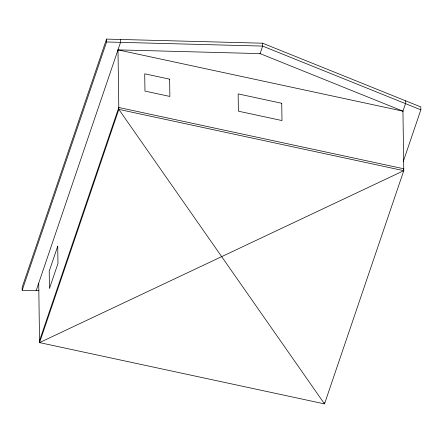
<?xml version="1.0" encoding="UTF-8"?>
<svg xmlns="http://www.w3.org/2000/svg" width="443" height="443" viewBox="0 0 443 443"><rect width="100%" height="100%" fill="white"/><g stroke="black" fill="none" stroke-linecap="round" stroke-linejoin="round"><path stroke-width="0.66" d="M403.263 161.568L420.85 109.82L420.811 106.935L262.61 43.204L106.53 39.1L22.15 287.374L22.189 290.254L38.929 290.691M22.189 290.254L106.575 41.98L106.53 39.1M36.165 290.619L120.551 42.345L120.513 39.466M39.527 340.711L118.796 107.483L403.756 168.772L403.307 170.084M259.98 53.946L262.655 46.089L262.61 43.204M402.837 111.498L405.506 103.634L405.467 100.755M106.575 41.98L262.655 46.089L420.85 109.82M324.492 402.632L324.514 403.9L118.824 109.388L403.778 170.677L39.554 342.611L118.824 109.388L117.993 49.871L260.096 53.609L402.947 111.16L403.778 170.677L324.514 403.9L39.554 342.611L38.724 283.099M117.993 49.871L402.947 111.16M57.728 246.17L49.206 271.249L49.45 288.531L57.972 263.452L57.728 246.17M169.636 79.17L144.717 73.809L144.961 91.092L169.874 96.452L169.636 79.17M281.748 103.28L238.146 93.905L238.389 111.187L281.986 120.562L281.748 103.28"/></g></svg>
